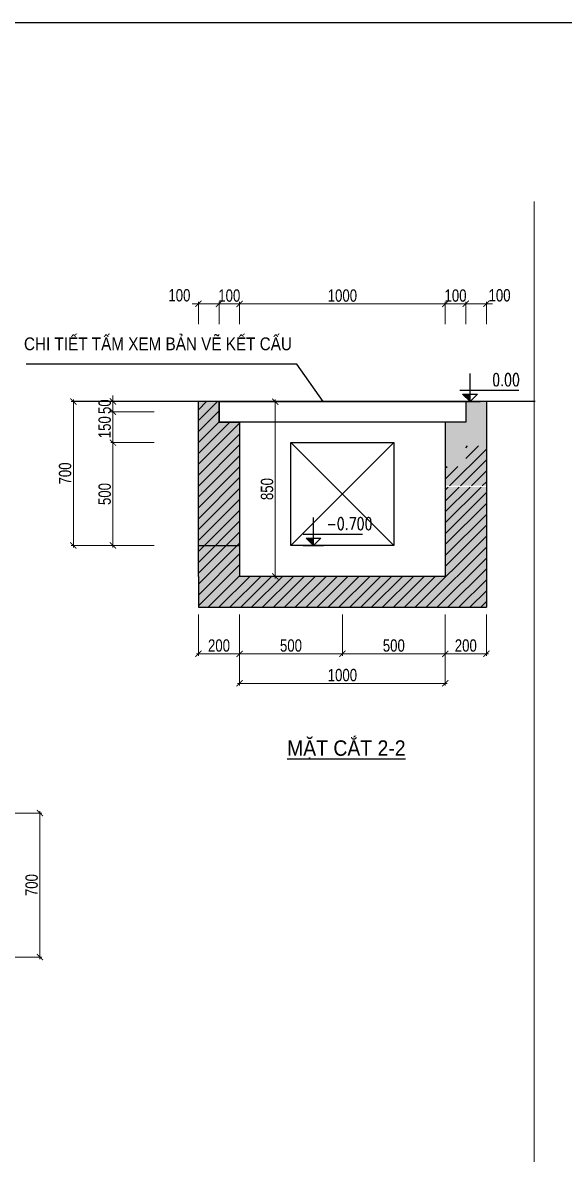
# Model space of a CAD drawing. Header units: millimetres. Extents: x -294625 to 2136527, y -251383 to 128331.
# Drawn here: x 1562257 to 1564891, y -126330 to -120824 of the extents above; entities that cross this region are included whole.
import ezdxf
from ezdxf.enums import TextEntityAlignment as Align

# ---------------------------------------------------------------- set-up
doc = ezdxf.new("R2010")
doc.units = ezdxf.units.MM
doc.linetypes.add('$0$HIDDEN', pattern=[0.375, 0.25, -0.125])
doc.linetypes.add('CONTINOUS', pattern=[0])
doc.layers.get('Defpoints').update_dxf_attribs({"lineweight": 0})
for name, color, linetype in [('1-WALL', 1, 'Continuous'), ('1HATCH', 251, 'Continuous'), ('ANETCAT', 7, 'Continuous'), ('Gtechcons-Text', 7, 'Continuous'), ('HNCD-TEX', 3, 'Continuous'), ('S13_Hatch Line', 8, 'Continuous'), ('S22_Blinding', 3, 'Continuous'), ('S24_Wall', 2, 'Continuous')]:
    doc.layers.add(name, color=color, linetype=linetype)
for name, color, linetype, lineweight in [('CNC291_T', 3, 'Continuous', 13), ('N4--1-OTHER1', 143, 'CONTINOUS', 15), ('S-ANNO-DIMS', 41, 'Continuous', 20)]:
    doc.layers.add(name, color=color, linetype=linetype, lineweight=lineweight)
doc.layers.add('N4-Depoint', color=254, linetype='CONTINOUS', plot=False)
doc.styles.add('EE', font='', dxfattribs={"width": 0.75, "height": 400})
doc.styles.add('HNCD- Vnsimli', font='vnsimli.shx', dxfattribs={"width": 0.75, "bigfont": 'vns.shx'})
doc.styles.add('L-Arial', font='arial.ttf')
doc.styles.add('S-TEXT-2.0H', font='unicode.shx', dxfattribs={"width": 0.8, "height": 60})
doc.styles.get('EE').set_extended_font_data('.VnArialH')
doc.dimstyles.new('CNC_mm_D2.0(25) Tick', dxfattribs={"dimtxt": 60, "dimasz": 30, "dimexe": 10, "dimexo": 0, "dimgap": 10, "dimtad": 1, "dimdec": 0, "dimzin": 9, "dimdsep": 46, "dimtxsty": 'S-TEXT-2.0H', "dimblk": 'ARCHTICK', "dimcen": 10, "dimdle": 10, "dimclrd": 83, "dimclre": 83, "dimclrt": 41, "dimadec": 0, "dimazin": 2, "dimtfac": 1, "dimtdec": 0, "dimtix": 1, "dimtmove": 2, "dimatfit": 0, "dimldrblk": 'ARCHTICK', "dimfxl": 200, "dimfxlon": 1, "dimtolj": 1, "dimtzin": 0, "dimlwd": 13, "dimlwe": 13, "dimarcsym": 1})

# ---------------------------------------------------------------- blocks, each defined once
blk = doc.blocks.new('_ArchTick')
at = {"color": 0, "linetype": 'ByBlock', "const_width": 0.15}
blk.add_lwpolyline([(-0.5, -0.5), (0.5, 0.5)], dxfattribs=at)
blk = doc.blocks.new('*D322')
at = {"layer": 'Defpoints', "color": 0, "transparency": 16777216}
for p in [(1563311.7, -123703.3, -40.3), (1564311.7, -123703.3, -40.3), (1563311.7, -124038.3)]:
    blk.add_point(p, dxfattribs=at)
at = {"layer": 'S-ANNO-DIMS', "color": 83, "lineweight": 13, "transparency": 16777216}
for p, q in [((1563311.7, -123839.7), (1563311.7, -124048.3)), ((1564311.7, -123839.7), (1564311.7, -124048.3)), ((1564321.7, -124038.3), (1563301.7, -124038.3))]:
    blk.add_line(p, q, dxfattribs=at)
at = {"layer": 'S-ANNO-DIMS', "color": 83, "lineweight": 13, "transparency": 16777216, "xscale": 30, "yscale": 30, "zscale": 30, "rotation": 180}
blk.add_blockref('_ArchTick', (1563311.7, -124038.3), dxfattribs=at)
at = {"layer": 'S-ANNO-DIMS', "color": 83, "lineweight": 13, "transparency": 16777216, "xscale": 30, "yscale": 30, "zscale": 30}
blk.add_blockref('_ArchTick', (1564311.7, -124038.3), dxfattribs=at)
at = {"layer": 'S-ANNO-DIMS', "color": 41, "transparency": 16777216, "insert": (1563811.7, -123998.3), "char_height": 60, "attachment_point": 5, "style": 'S-TEXT-2.0H'}
blk.add_mtext('\\A1;1000', dxfattribs=at)
blk = doc.blocks.new('*D323')
at = {"layer": 'Defpoints', "color": 0, "transparency": 16777216}
for p in [(1563311.7, -123703.3), (1563811.7, -123703.3), (1563311.7, -123894.4)]:
    blk.add_point(p, dxfattribs=at)
at = {"layer": 'S-ANNO-DIMS', "color": 83, "lineweight": 13, "transparency": 16777216}
for p, q in [((1563311.7, -123703.3), (1563311.7, -123904.4)), ((1563811.7, -123703.3), (1563811.7, -123904.4)), ((1563821.7, -123894.4), (1563301.7, -123894.4))]:
    blk.add_line(p, q, dxfattribs=at)
at = {"layer": 'S-ANNO-DIMS', "color": 83, "lineweight": 13, "transparency": 16777216, "xscale": 30, "yscale": 30, "zscale": 30, "rotation": 180}
blk.add_blockref('_ArchTick', (1563311.7, -123894.4), dxfattribs=at)
at = {"layer": 'S-ANNO-DIMS', "color": 83, "lineweight": 13, "transparency": 16777216, "xscale": 30, "yscale": 30, "zscale": 30}
blk.add_blockref('_ArchTick', (1563811.7, -123894.4), dxfattribs=at)
at = {"layer": 'S-ANNO-DIMS', "color": 41, "transparency": 16777216, "insert": (1563561.7, -123854.4), "char_height": 60, "attachment_point": 5, "style": 'S-TEXT-2.0H'}
blk.add_mtext('\\A1;500', dxfattribs=at)
blk = doc.blocks.new('*D324')
at = {"layer": 'Defpoints', "color": 0, "transparency": 16777216}
for p in [(1563811.7, -123703.3), (1564311.7, -123703.3), (1563811.7, -123894.4)]:
    blk.add_point(p, dxfattribs=at)
at = {"layer": 'S-ANNO-DIMS', "color": 83, "lineweight": 13, "transparency": 16777216}
for p, q in [((1563811.7, -123703.3), (1563811.7, -123904.4)), ((1564311.7, -123703.3), (1564311.7, -123904.4)), ((1564321.7, -123894.4), (1563801.7, -123894.4))]:
    blk.add_line(p, q, dxfattribs=at)
at = {"layer": 'S-ANNO-DIMS', "color": 83, "lineweight": 13, "transparency": 16777216, "xscale": 30, "yscale": 30, "zscale": 30, "rotation": 180}
blk.add_blockref('_ArchTick', (1563811.7, -123894.4), dxfattribs=at)
at = {"layer": 'S-ANNO-DIMS', "color": 83, "lineweight": 13, "transparency": 16777216, "xscale": 30, "yscale": 30, "zscale": 30}
blk.add_blockref('_ArchTick', (1564311.7, -123894.4), dxfattribs=at)
at = {"layer": 'S-ANNO-DIMS', "color": 41, "transparency": 16777216, "insert": (1564061.7, -123854.4), "char_height": 60, "attachment_point": 5, "style": 'S-TEXT-2.0H'}
blk.add_mtext('\\A1;500', dxfattribs=at)
blk = doc.blocks.new('*D325')
at = {"layer": 'Defpoints', "color": 0, "transparency": 16777216}
for p in [(1563111.7, -123703.3), (1563311.7, -123703.3), (1563311.7, -123894.4)]:
    blk.add_point(p, dxfattribs=at)
at = {"layer": 'S-ANNO-DIMS', "color": 83, "lineweight": 13, "transparency": 16777216}
for p, q in [((1563111.7, -123703.3), (1563111.7, -123904.4)), ((1563311.7, -123703.3), (1563311.7, -123904.4)), ((1563101.7, -123894.4), (1563321.7, -123894.4))]:
    blk.add_line(p, q, dxfattribs=at)
at = {"layer": 'S-ANNO-DIMS', "color": 83, "lineweight": 13, "transparency": 16777216, "xscale": 30, "yscale": 30, "zscale": 30, "rotation": 180}
blk.add_blockref('_ArchTick', (1563111.7, -123894.4), dxfattribs=at)
at = {"layer": 'S-ANNO-DIMS', "color": 83, "lineweight": 13, "transparency": 16777216, "xscale": 30, "yscale": 30, "zscale": 30}
blk.add_blockref('_ArchTick', (1563311.7, -123894.4), dxfattribs=at)
at = {"layer": 'S-ANNO-DIMS', "color": 41, "transparency": 16777216, "insert": (1563211.7, -123854.4), "char_height": 60, "attachment_point": 5, "style": 'S-TEXT-2.0H'}
blk.add_mtext('\\A1;200', dxfattribs=at)
blk = doc.blocks.new('*D326')
at = {"layer": 'Defpoints', "color": 0, "transparency": 16777216}
for p in [(1564311.7, -123703.3), (1564511.7, -123703.3), (1564311.7, -123894.4)]:
    blk.add_point(p, dxfattribs=at)
at = {"layer": 'S-ANNO-DIMS', "color": 83, "lineweight": 13, "transparency": 16777216}
for p, q in [((1564311.7, -123703.3), (1564311.7, -123904.4)), ((1564511.7, -123703.3), (1564511.7, -123904.4)), ((1564521.7, -123894.4), (1564301.7, -123894.4))]:
    blk.add_line(p, q, dxfattribs=at)
at = {"layer": 'S-ANNO-DIMS', "color": 83, "lineweight": 13, "transparency": 16777216, "xscale": 30, "yscale": 30, "zscale": 30, "rotation": 180}
blk.add_blockref('_ArchTick', (1564311.7, -123894.4), dxfattribs=at)
at = {"layer": 'S-ANNO-DIMS', "color": 83, "lineweight": 13, "transparency": 16777216, "xscale": 30, "yscale": 30, "zscale": 30}
blk.add_blockref('_ArchTick', (1564511.7, -123894.4), dxfattribs=at)
at = {"layer": 'S-ANNO-DIMS', "color": 41, "transparency": 16777216, "insert": (1564411.7, -123854.4), "char_height": 60, "attachment_point": 5, "style": 'S-TEXT-2.0H'}
blk.add_mtext('\\A1;200', dxfattribs=at)
blk = doc.blocks.new('*U78')
at = {"layer": 'HNCD-TEX', "color": 8}
for p, q in [((1103, 0), (1103, 565)), ((1309, 230), (113, 230)), ((1309, 0), (897, 0)), ((1103, 0), (954, 150)), ((1253, 150), (954, 150)), ((1103, 0), (1253, 150))]:
    blk.add_line(p, q, dxfattribs=at)
blk.add_solid([(1253, 150), (1103, 150), (1103, 0)], dxfattribs=at)
at = {"layer": 'HNCD-TEX', "ltscale": 10, "style": 'HNCD- Vnsimli', "width": 0.75}
for tag, p in [('COTCAODO1', (597, 1148)), ('COTCAODO2', (597, 800)), ('COTCAODO3', (597, 441))]:
    blk.add_attdef(tag, text='', height=253, dxfattribs=at).set_placement(p, align=Align.MIDDLE_CENTER)
blk = doc.blocks.new('*D327')
at = {"layer": 'Defpoints', "color": 0, "transparency": 16777216}
for p in [(1563211.7, -122191.9), (1563111.7, -122290.9), (1563211.7, -122290.9)]:
    blk.add_point(p, dxfattribs=at)
at = {"layer": 'S-ANNO-DIMS', "color": 83, "lineweight": 13, "transparency": 16777216}
for p, q in [((1563111.7, -122191.9), (1563081.7, -122191.9)), ((1563111.7, -122290.9), (1563111.7, -122181.9)), ((1563111.7, -122191.9), (1563211.7, -122191.9)), ((1563211.7, -122290.9), (1563211.7, -122181.9)), ((1563211.7, -122191.9), (1563241.7, -122191.9))]:
    blk.add_line(p, q, dxfattribs=at)
at = {"layer": 'S-ANNO-DIMS', "color": 83, "lineweight": 13, "transparency": 16777216, "xscale": 30, "yscale": 30, "zscale": 30}
blk.add_blockref('_ArchTick', (1563111.7, -122191.9), dxfattribs=at)
at = {"layer": 'S-ANNO-DIMS', "color": 83, "lineweight": 13, "transparency": 16777216, "xscale": 30, "yscale": 30, "zscale": 30, "rotation": 180}
blk.add_blockref('_ArchTick', (1563211.7, -122191.9), dxfattribs=at)
at = {"layer": 'S-ANNO-DIMS', "color": 41, "transparency": 16777216, "insert": (1563019.1, -122150.6), "char_height": 60, "attachment_point": 5, "style": 'S-TEXT-2.0H'}
blk.add_mtext('\\A1;100', dxfattribs=at)
blk = doc.blocks.new('*D328')
at = {"layer": 'Defpoints', "color": 0, "transparency": 16777216}
for p in [(1563311.7, -122191.9), (1563211.7, -122290.9), (1563311.7, -122290.9)]:
    blk.add_point(p, dxfattribs=at)
at = {"layer": 'S-ANNO-DIMS', "color": 83, "lineweight": 13, "transparency": 16777216}
for p, q in [((1563211.7, -122191.9), (1563181.7, -122191.9)), ((1563211.7, -122290.9), (1563211.7, -122181.9)), ((1563211.7, -122191.9), (1563311.7, -122191.9)), ((1563311.7, -122290.9), (1563311.7, -122181.9)), ((1563311.7, -122191.9), (1563341.7, -122191.9))]:
    blk.add_line(p, q, dxfattribs=at)
at = {"layer": 'S-ANNO-DIMS', "color": 83, "lineweight": 13, "transparency": 16777216, "xscale": 30, "yscale": 30, "zscale": 30}
blk.add_blockref('_ArchTick', (1563211.7, -122191.9), dxfattribs=at)
at = {"layer": 'S-ANNO-DIMS', "color": 83, "lineweight": 13, "transparency": 16777216, "xscale": 30, "yscale": 30, "zscale": 30, "rotation": 180}
blk.add_blockref('_ArchTick', (1563311.7, -122191.9), dxfattribs=at)
at = {"layer": 'S-ANNO-DIMS', "color": 41, "transparency": 16777216, "insert": (1563261.7, -122151.9), "char_height": 60, "attachment_point": 5, "style": 'S-TEXT-2.0H'}
blk.add_mtext('\\A1;100', dxfattribs=at)
blk = doc.blocks.new('*D329')
at = {"layer": 'Defpoints', "color": 0, "transparency": 16777216}
for p in [(1564311.7, -122191.9), (1563311.7, -122290.9), (1564311.7, -122290.9)]:
    blk.add_point(p, dxfattribs=at)
at = {"layer": 'S-ANNO-DIMS', "color": 83, "lineweight": 13, "transparency": 16777216}
for p, q in [((1563301.7, -122191.9), (1564321.7, -122191.9)), ((1563311.7, -122290.9), (1563311.7, -122181.9)), ((1564311.7, -122290.9), (1564311.7, -122181.9))]:
    blk.add_line(p, q, dxfattribs=at)
at = {"layer": 'S-ANNO-DIMS', "color": 83, "lineweight": 13, "transparency": 16777216, "xscale": 30, "yscale": 30, "zscale": 30, "rotation": 180}
blk.add_blockref('_ArchTick', (1563311.7, -122191.9), dxfattribs=at)
at = {"layer": 'S-ANNO-DIMS', "color": 83, "lineweight": 13, "transparency": 16777216, "xscale": 30, "yscale": 30, "zscale": 30}
blk.add_blockref('_ArchTick', (1564311.7, -122191.9), dxfattribs=at)
at = {"layer": 'S-ANNO-DIMS', "color": 41, "transparency": 16777216, "insert": (1563811.7, -122151.9), "char_height": 60, "attachment_point": 5, "style": 'S-TEXT-2.0H'}
blk.add_mtext('\\A1;1000', dxfattribs=at)
blk = doc.blocks.new('*D330')
at = {"layer": 'Defpoints', "color": 0, "transparency": 16777216}
for p in [(1564411.7, -122191.9), (1564311.7, -122290.9), (1564411.7, -122290.9)]:
    blk.add_point(p, dxfattribs=at)
at = {"layer": 'S-ANNO-DIMS', "color": 83, "lineweight": 13, "transparency": 16777216}
for p, q in [((1564311.7, -122191.9), (1564281.7, -122191.9)), ((1564311.7, -122290.9), (1564311.7, -122181.9)), ((1564311.7, -122191.9), (1564411.7, -122191.9)), ((1564411.7, -122290.9), (1564411.7, -122181.9)), ((1564411.7, -122191.9), (1564441.7, -122191.9))]:
    blk.add_line(p, q, dxfattribs=at)
at = {"layer": 'S-ANNO-DIMS', "color": 83, "lineweight": 13, "transparency": 16777216, "xscale": 30, "yscale": 30, "zscale": 30}
blk.add_blockref('_ArchTick', (1564311.7, -122191.9), dxfattribs=at)
at = {"layer": 'S-ANNO-DIMS', "color": 83, "lineweight": 13, "transparency": 16777216, "xscale": 30, "yscale": 30, "zscale": 30, "rotation": 180}
blk.add_blockref('_ArchTick', (1564411.7, -122191.9), dxfattribs=at)
at = {"layer": 'S-ANNO-DIMS', "color": 41, "transparency": 16777216, "insert": (1564361.7, -122151.9), "char_height": 60, "attachment_point": 5, "style": 'S-TEXT-2.0H'}
blk.add_mtext('\\A1;100', dxfattribs=at)
blk = doc.blocks.new('*D331')
at = {"layer": 'Defpoints', "color": 0, "transparency": 16777216}
for p in [(1564511.7, -122191.9), (1564411.7, -122290.9), (1564511.7, -122290.9)]:
    blk.add_point(p, dxfattribs=at)
at = {"layer": 'S-ANNO-DIMS', "color": 83, "lineweight": 13, "transparency": 16777216}
for p, q in [((1564411.7, -122191.9), (1564381.7, -122191.9)), ((1564411.7, -122290.9), (1564411.7, -122181.9)), ((1564411.7, -122191.9), (1564511.7, -122191.9)), ((1564511.7, -122290.9), (1564511.7, -122181.9)), ((1564511.7, -122191.9), (1564541.7, -122191.9))]:
    blk.add_line(p, q, dxfattribs=at)
at = {"layer": 'S-ANNO-DIMS', "color": 83, "lineweight": 13, "transparency": 16777216, "xscale": 30, "yscale": 30, "zscale": 30}
blk.add_blockref('_ArchTick', (1564411.7, -122191.9), dxfattribs=at)
at = {"layer": 'S-ANNO-DIMS', "color": 83, "lineweight": 13, "transparency": 16777216, "xscale": 30, "yscale": 30, "zscale": 30, "rotation": 180}
blk.add_blockref('_ArchTick', (1564511.7, -122191.9), dxfattribs=at)
at = {"layer": 'S-ANNO-DIMS', "color": 41, "transparency": 16777216, "insert": (1564575.7, -122150.6), "char_height": 60, "attachment_point": 5, "style": 'S-TEXT-2.0H'}
blk.add_mtext('\\A1;100', dxfattribs=at)
blk = doc.blocks.new('*D332')
at = {"layer": '1-WALL', "color": 83, "lineweight": 13, "transparency": 16777216}
for p, q in [((1562896.1, -122667.1), (1562686.1, -122667.1)), ((1562696.1, -122667.1), (1562696.1, -122637.1)), ((1562696.1, -122717.1), (1562696.1, -122667.1)), ((1562896.1, -122717.1), (1562686.1, -122717.1)), ((1562696.1, -122717.1), (1562696.1, -122747.1))]:
    blk.add_line(p, q, dxfattribs=at)
at = {"layer": 'Defpoints', "color": 0, "transparency": 16777216}
for p in [(1562696.1, -122667.1), (1563218.3, -122667.1), (1563218.3, -122717.1)]:
    blk.add_point(p, dxfattribs=at)
at = {"layer": '1-WALL', "color": 83, "lineweight": 13, "transparency": 16777216, "xscale": 30, "yscale": 30, "zscale": 30}
for p, rotation in [((1562696.1, -122667.1), 270), ((1562696.1, -122717.1), 90)]:
    blk.add_blockref('_ArchTick', p, dxfattribs=dict(at, rotation=rotation))
at = {"layer": '1-WALL', "color": 41, "transparency": 16777216, "insert": (1562656.1, -122692.1), "char_height": 60, "attachment_point": 5, "rotation": 90, "style": 'S-TEXT-2.0H'}
blk.add_mtext('\\A1;50', dxfattribs=at)
blk = doc.blocks.new('*D333')
at = {"layer": '1-WALL', "color": 83, "lineweight": 13, "transparency": 16777216}
for p, q in [((1562896.1, -122717.1), (1562686.1, -122717.1)), ((1562696.1, -122877.1), (1562696.1, -122707.1)), ((1562896.1, -122867.1), (1562686.1, -122867.1))]:
    blk.add_line(p, q, dxfattribs=at)
at = {"layer": 'Defpoints', "color": 0, "transparency": 16777216}
for p in [(1562696.1, -122717.1), (1563017.1, -122717.1), (1563017.1, -122867.1)]:
    blk.add_point(p, dxfattribs=at)
at = {"layer": '1-WALL', "color": 83, "lineweight": 13, "transparency": 16777216, "xscale": 30, "yscale": 30, "zscale": 30}
for p, rotation in [((1562696.1, -122717.1), 90), ((1562696.1, -122867.1), 270)]:
    blk.add_blockref('_ArchTick', p, dxfattribs=dict(at, rotation=rotation))
at = {"layer": '1-WALL', "color": 41, "transparency": 16777216, "insert": (1562656.1, -122792.1), "char_height": 60, "attachment_point": 5, "rotation": 90, "style": 'S-TEXT-2.0H'}
blk.add_mtext('\\A1;150', dxfattribs=at)
blk = doc.blocks.new('*D334')
at = {"layer": '1-WALL', "color": 83, "lineweight": 13, "transparency": 16777216}
for p, q in [((1562896.1, -122867.1), (1562686.1, -122867.1)), ((1562696.1, -122857.1), (1562696.1, -123377.1)), ((1562896.1, -123367.1), (1562686.1, -123367.1))]:
    blk.add_line(p, q, dxfattribs=at)
at = {"layer": 'Defpoints', "color": 0, "transparency": 16777216}
for p in [(1563060.1, -122867.1), (1562696.1, -123367.1), (1563064.3, -123367.1)]:
    blk.add_point(p, dxfattribs=at)
at = {"layer": '1-WALL', "color": 83, "lineweight": 13, "transparency": 16777216, "xscale": 30, "yscale": 30, "zscale": 30}
for p, rotation in [((1562696.1, -122867.1), 90), ((1562696.1, -123367.1), 270)]:
    blk.add_blockref('_ArchTick', p, dxfattribs=dict(at, rotation=rotation))
at = {"layer": '1-WALL', "color": 41, "transparency": 16777216, "insert": (1562656.1, -123117.1), "char_height": 60, "attachment_point": 5, "rotation": 90, "style": 'S-TEXT-2.0H'}
blk.add_mtext('\\A1;500', dxfattribs=at)
blk = doc.blocks.new('*D335')
at = {"layer": '1-WALL', "color": 83, "lineweight": 13, "transparency": 16777216}
for p, q in [((1562703.6, -122667.1), (1562493.6, -122667.1)), ((1562503.6, -123377.1), (1562503.6, -122657.1)), ((1562703.6, -123367.1), (1562493.6, -123367.1))]:
    blk.add_line(p, q, dxfattribs=at)
at = {"layer": 'Defpoints', "color": 0, "transparency": 16777216}
for p in [(1562503.6, -122667.1), (1562850.9, -122667.1), (1562850.9, -123367.1)]:
    blk.add_point(p, dxfattribs=at)
at = {"layer": '1-WALL', "color": 83, "lineweight": 13, "transparency": 16777216, "xscale": 30, "yscale": 30, "zscale": 30}
for p, rotation in [((1562503.6, -122667.1), 90), ((1562503.6, -123367.1), 270)]:
    blk.add_blockref('_ArchTick', p, dxfattribs=dict(at, rotation=rotation))
at = {"layer": '1-WALL', "color": 41, "transparency": 16777216, "insert": (1562463.6, -123017.1), "char_height": 60, "attachment_point": 5, "rotation": 90, "style": 'S-TEXT-2.0H'}
blk.add_mtext('\\A1;700', dxfattribs=at)
blk = doc.blocks.new('*D336')
at = {"layer": '1-WALL', "color": 83, "lineweight": 13, "transparency": 16777216}
for p, q in [((1563485.5, -122657.8), (1563485.5, -123528.1)), ((1563521.8, -122667.8), (1563475.5, -122667.8)), ((1563521.1, -123518.1), (1563475.5, -123518.1))]:
    blk.add_line(p, q, dxfattribs=at)
at = {"layer": 'Defpoints', "color": 0, "transparency": 16777216}
for p in [(1563521.8, -122667.8), (1563485.5, -123518.1), (1563521.1, -123518.1)]:
    blk.add_point(p, dxfattribs=at)
at = {"layer": '1-WALL', "color": 83, "lineweight": 13, "transparency": 16777216, "xscale": 30, "yscale": 30, "zscale": 30}
for p, rotation in [((1563485.5, -122667.8), 90), ((1563485.5, -123518.1), 270)]:
    blk.add_blockref('_ArchTick', p, dxfattribs=dict(at, rotation=rotation))
at = {"layer": '1-WALL', "color": 41, "transparency": 16777216, "insert": (1563445.5, -123093), "char_height": 60, "attachment_point": 5, "rotation": 90, "style": 'S-TEXT-2.0H'}
blk.add_mtext('\\A1;850', dxfattribs=at)
blk = doc.blocks.new('*D355')
at = {"layer": '1-WALL', "color": 83, "lineweight": 13, "transparency": 16777216}
for p, q in [((1562140.8, -124669.6), (1562350.8, -124669.6)), ((1562340.8, -125379.6), (1562340.8, -124659.6)), ((1562140.8, -125369.6), (1562350.8, -125369.6))]:
    blk.add_line(p, q, dxfattribs=at)
at = {"layer": 'Defpoints', "color": 0, "transparency": 16777216}
for p in [(1561993.6, -124669.6), (1562340.8, -124669.6), (1561993.6, -125369.6)]:
    blk.add_point(p, dxfattribs=at)
at = {"layer": '1-WALL', "color": 83, "lineweight": 13, "transparency": 16777216, "xscale": 30, "yscale": 30, "zscale": 30}
for p, rotation in [((1562340.8, -124669.6), 90), ((1562340.8, -125369.6), 270)]:
    blk.add_blockref('_ArchTick', p, dxfattribs=dict(at, rotation=rotation))
at = {"layer": '1-WALL', "color": 41, "transparency": 16777216, "insert": (1562300.8, -125019.6), "char_height": 60, "attachment_point": 5, "rotation": 90, "style": 'S-TEXT-2.0H'}
blk.add_mtext('\\A1;700', dxfattribs=at)

msp = doc.modelspace()

# ---------------------------------------------------------------- hatches: boundary and pattern name
at = {"layer": 'S13_Hatch Line', "linetype": '$0$HIDDEN'}
h = msp.add_hatch(dxfattribs=at)
h.set_pattern_fill('ANSI31', color=256, scale=300)
h.set_pattern_definition([(45, (301640.99, -264863.12), (-26.5165043, 26.5165043), [])])
h.paths.add_polyline_path([(1564511.7, -123043.1), (1564511.7, -122883.1), (1564411.7, -122883.1), (1564411.7, -122983.1), (1564311.7, -122983.1), (1564311.7, -123083.1), (1564511.7, -123083.1)])
h.paths.add_polyline_path([(1563311.7, -122767.1), (1563211.7, -122767.1), (1563211.7, -122667.1), (1563111.7, -122667.1), (1563111.7, -123367.1), (1563311.7, -123367.1)])
h.paths.add_polyline_path([(1564511.7, -123083.1), (1564311.7, -123083.1), (1564315, -123077.1), (1564515, -123077.1)])
h.paths.add_polyline_path([(1564511.7, -123083.1), (1564311.7, -123083.1), (1564311.7, -123518.1), (1563311.7, -123518.1), (1563311.7, -123367.1), (1563111.7, -123367.1), (1563111.7, -123518.1), (1563111.7, -123668.1), (1564511.7, -123668.1)])
at = {"layer": 'S13_Hatch Line'}
h = msp.add_hatch(dxfattribs=at)
h.set_pattern_fill('AR-CONC', color=256, scale=10)
h.set_pattern_definition([(50, (301640.99, -264863.12), (71.7260183, -6.2752135), [7.5, -82.5]), (355, (301640.99, -264863.12), (-13.8751334, 75.2192134), [6, -66]), (100.4514445, (301646.97, -264863.64), (57.8508847, 68.943999), [6.374019, -70.114211]), (46.1842, (301640.99, -264843.12), (106.724133, -16.551928), [11.25, -123.75]), (96.6356355, (301649.88, -264844.5), (93.4661946, 97.41186), [9.561034, -105.171376]), (351.184164, (301640.99, -264843.12), (93.4661945, 97.41186), [9, -99]), (21, (301650.99, -264848.12), (59.6907052, -40.261889), [7.5, -82.5]), (326, (301650.99, -264848.12), (24.331533, 72.5150045), [6, -66]), (71.451445, (301655.965, -264851.475), (84.0222377, 32.2531153), [6.374019, -70.114211]), (37.5, (301640.99, -264863.12), (1.21598553, 33.2893854), [0, -65.2, 0, -67, 0, -66.25]), (7.5, (301640.99, -264863.12), (26.3069537, 39.4411712), [0, -38.2, 0, -63.7, 0, -25.25]), (327.5, (301618.69, -264863.12), (53.3822436, -2.2554872), [0, -25, 0, -78, 0, -103.5]), (317.5, (301608.69, -264863.12), (58.318617, 10.0104982), [0, -32.5, 0, -51.8, 0, -73.5])])
h.paths.add_polyline_path([(1564511.7, -123043.1), (1564511.7, -122667.1), (1564411.7, -122667.1), (1564411.7, -122767.1), (1564311.7, -122767.1), (1564311.7, -123083.1), (1564511.7, -123083.1)])
h.paths.add_polyline_path([(1563311.7, -122767.1), (1563211.7, -122767.1), (1563211.7, -122667.1), (1563111.7, -122667.1), (1563111.7, -123367.1), (1563311.7, -123367.1)])
h.paths.add_polyline_path([(1564511.7, -123083.1), (1564311.7, -123083.1), (1564315, -123077.1), (1564515, -123077.1)])
h.paths.add_polyline_path([(1564511.7, -123083.1), (1564311.7, -123083.1), (1564311.7, -123518.1), (1563311.7, -123518.1), (1563311.7, -123367.1), (1563111.7, -123367.1), (1563111.7, -123518.1), (1563111.7, -123668.1), (1564511.7, -123668.1)])

# ---------------------------------------------------------------- linework, layer by layer
at = {"layer": '1-WALL'}
for p, q in [((1563111.7, -123518.1), (1563111.7, -122667.1)), ((1564411.7, -122667.1), (1564411.7, -122767.1)), ((1564511.7, -122667.1), (1564511.7, -122827.1)), ((1564311.7, -122767.1), (1564311.7, -123518.1)), ((1564411.7, -122767.1), (1564311.7, -122767.1)), ((1564511.7, -122827.1), (1564511.7, -123668.1)), ((1563111.7, -123367.1), (1563311.7, -123367.1)), ((1563111.7, -123518.1), (1563111.7, -123668.1)), ((1564311.7, -123518.1), (1563311.7, -123518.1)), ((1563111.7, -123668.1), (1564511.7, -123668.1))]:
    msp.add_line(p, q, dxfattribs=at)
msp.add_lwpolyline([(1563211.7, -122667.1), (1563211.7, -122767.1), (1563311.7, -122767.1), (1563311.7, -123518.1)], dxfattribs=at)
msp.add_lwpolyline([(1563211.7, -122667.1), (1564411.7, -122667.1), (1564411.7, -122767.1), (1563211.7, -122767.1)], close=True, dxfattribs=at)
at = {"layer": '1HATCH'}
msp.add_line((1564749.3, -122667.1), (1562495.6, -122667.1), dxfattribs=at)
msp.add_lwpolyline([(1563717.8, -122667.1), (1563589.4, -122484.8), (1562273.4, -122484.8)], dxfattribs=at)
at = {"layer": 'N4--1-OTHER1'}
msp.add_line((1564744.2, -121694), (1564744.2, -131646.1), dxfattribs=at)
at = {"layer": 'N4-Depoint'}
msp.add_lwpolyline([(1572287.8, -133101.5), (1557251.5, -133101.5), (1557251.5, -120823.8), (1572287.8, -120823.8)], close=True, dxfattribs=at)
at = {"layer": 'S22_Blinding', "color": 1}
for p, q in [((1563561.7, -122867.1), (1564061.7, -123367.1)), ((1564061.7, -122867.1), (1563561.7, -123367.1))]:
    msp.add_line(p, q, dxfattribs=at)
at = {"layer": 'S24_Wall', "color": 3}
for p, q in [((1564511.7, -122667.1), (1564411.7, -122667.1)), ((1563561.7, -123367.1), (1563561.7, -122867.1)), ((1563561.7, -122867.1), (1564061.7, -122867.1)), ((1564061.7, -122867.1), (1564061.7, -123367.1)), ((1564061.7, -123367.1), (1563561.7, -123367.1))]:
    msp.add_line(p, q, dxfattribs=at)

# ---------------------------------------------------------------- block references
at = {"layer": 'CNC291_T'}
ref = msp.add_blockref('*U78', (1564697.1, -122667.1), dxfattribs=dict(at, xscale=-0.24, yscale=0.24, zscale=0.24))
ref.add_attrib('COTCAODO3', '0.00', dxfattribs={"layer": 'HNCD-TEX', "ltscale": 10, "height": 60, "style": 'HNCD- Vnsimli', "width": 0.75}).set_placement((1564607.3, -122561.2), align=Align.MIDDLE_CENTER)
ref = msp.add_blockref('*U78', (1563935.8, -123367.1), dxfattribs=dict(at, xscale=-0.24, yscale=0.24, zscale=0.24))
ref.add_attrib('COTCAODO3', '-0.700', dxfattribs={"layer": 'HNCD-TEX', "ltscale": 10, "height": 60, "style": 'HNCD- Vnsimli', "width": 0.75}).set_placement((1563846, -123261.2), align=Align.MIDDLE_CENTER)

# ---------------------------------------------------------------- texts
at = {"layer": 'ANETCAT', "color": 2, "style": 'EE', "width": 0.9}
msp.add_text('%%UMÆT C¾T 2-2', height=75, rotation=360, dxfattribs=at).set_placement((1563542.6, -124390.5))
at = {"layer": 'Gtechcons-Text', "style": 'L-Arial', "width": 0.85}
msp.add_text('CHI TIẾT TẤM XEM BẢN VẼ KẾT CẤU', height=62.5, rotation=0, dxfattribs=at).set_placement((1562263.4, -122417.7, -161))

# ---------------------------------------------------------------- dimensions: what is measured, and where the dimension line sits
at = {"layer": '1-WALL'}
for base, p1, p2, picture, middle in [((1562503.6, -122667.1), (1562850.9, -123367.1), (1562850.9, -122667.1), '*D335', (1562463.6, -123017.1)), ((1562696.1, -122667.1), (1563218.3, -122717.1), (1563218.3, -122667.1), '*D332', (1562656.1, -122692.1)), ((1563485.5, -123518.1), (1563521.8, -122667.8), (1563521.1, -123518.1), '*D336', (1563445.5, -123093)), ((1562696.1, -122717.1), (1563017.1, -122867.1), (1563017.1, -122717.1), '*D333', (1562656.1, -122792.1)), ((1562696.1, -123367.1), (1563060.1, -122867.1), (1563064.3, -123367.1), '*D334', (1562656.1, -123117.1)), ((1562340.8, -124669.6), (1561993.6, -125369.6), (1561993.6, -124669.6), '*D355', (1562300.8, -125019.6))]:
    dim = msp.add_linear_dim(base=base, p1=p1, p2=p2, angle=90, dimstyle='CNC_mm_D2.0(25) Tick', dxfattribs=at)
    dim.commit()
    dim.dimension.update_dxf_attribs({"geometry": picture, "text_midpoint": middle})
at = {"layer": 'S-ANNO-DIMS'}
for base, p1, p2, picture, middle in [((1563211.7, -122191.9), (1563111.7, -122290.9), (1563211.7, -122290.9), '*D327', (1563019.1, -122150.6)), ((1564511.7, -122191.9), (1564411.7, -122290.9), (1564511.7, -122290.9), '*D331', (1564575.7, -122150.6))]:
    dim = msp.add_linear_dim(base=base, p1=p1, p2=p2, dimstyle='CNC_mm_D2.0(25) Tick', dxfattribs=at)
    dim.commit()
    dim.dimension.update_dxf_attribs({"geometry": picture, "text_midpoint": middle, "dimtype": 160})
for base, p1, p2, picture, middle in [((1563311.7, -122191.9), (1563211.7, -122290.9), (1563311.7, -122290.9), '*D328', (1563261.7, -122151.9)), ((1564311.7, -122191.9), (1563311.7, -122290.9), (1564311.7, -122290.9), '*D329', (1563811.7, -122151.9)), ((1564411.7, -122191.9), (1564311.7, -122290.9), (1564411.7, -122290.9), '*D330', (1564361.7, -122151.9)), ((1563311.7, -123894.4), (1563111.7, -123703.3), (1563311.7, -123703.3), '*D325', (1563211.7, -123854.4))]:
    dim = msp.add_linear_dim(base=base, p1=p1, p2=p2, dimstyle='CNC_mm_D2.0(25) Tick', dxfattribs=at)
    dim.commit()
    dim.dimension.update_dxf_attribs({"geometry": picture, "text_midpoint": middle})
for base, p1, p2, picture, middle in [((1563311.7, -124038.3, 40.3), (1564311.7, -123703.3), (1563311.7, -123703.3), '*D322', (1563811.7, -123998.3, 40.3)), ((1563311.7, -123894.4), (1563811.7, -123703.3), (1563311.7, -123703.3), '*D323', (1563561.7, -123854.4)), ((1563811.7, -123894.4), (1564311.7, -123703.3), (1563811.7, -123703.3), '*D324', (1564061.7, -123854.4)), ((1564311.7, -123894.4), (1564511.7, -123703.3), (1564311.7, -123703.3), '*D326', (1564411.7, -123854.4))]:
    dim = msp.add_linear_dim(base=base, p1=p1, p2=p2, angle=180, dimstyle='CNC_mm_D2.0(25) Tick', dxfattribs=at)
    dim.commit()
    dim.dimension.update_dxf_attribs({"geometry": picture, "text_midpoint": middle})

doc.saveas('drawing.dxf')
